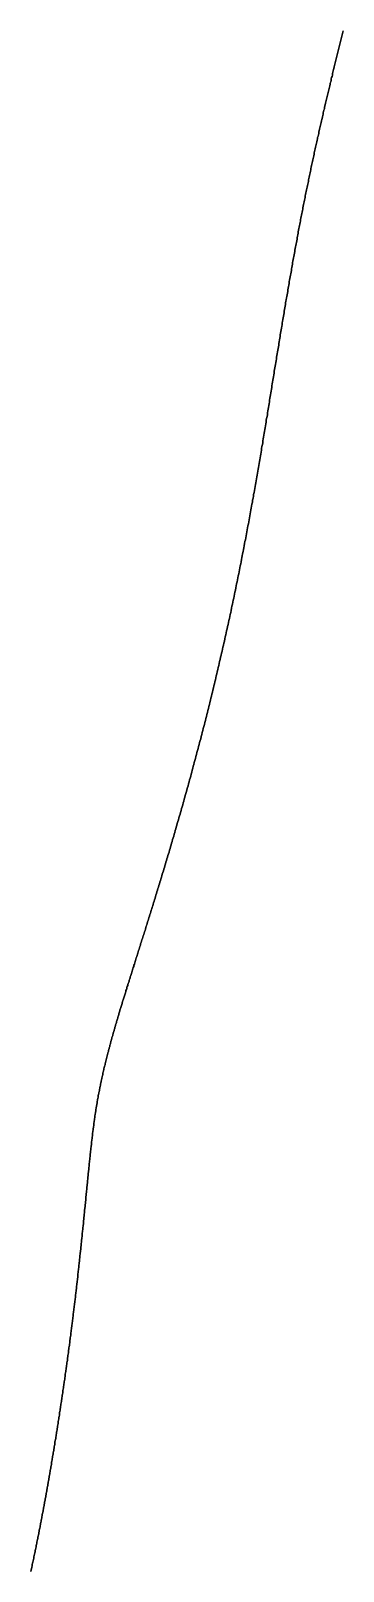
# Model space of a CAD drawing. Header units: inches. Extents: x 130170 to 284068, y 377793 to 804530.
# Drawn here: x 260018.6 to 260040.1, y 741251.5 to 741357.5 of the extents above; entities that cross this region are included whole.
import ezdxf

# ---------------------------------------------------------------- set-up
doc = ezdxf.new("R2010")
doc.units = ezdxf.units.IN
doc.header["$MEASUREMENT"] = 0
doc.layers.add('muni_il', color=7, linetype='Continuous')

msp = doc.modelspace()

# ---------------------------------------------------------------- linework, layer by layer
at = {"layer": 'muni_il'}
for points in [[(260018.62, 741251.48), (260018.64, 741251.58), (260018.66, 741251.67), (260018.68, 741251.77), (260018.7, 741251.86), (260018.72, 741251.95), (260018.74, 741252.04), (260018.76, 741252.13), (260018.78, 741252.22), (260018.8, 741252.31), (260018.82, 741252.4), (260018.83, 741252.49), (260018.85, 741252.58), (260018.87, 741252.66), (260018.89, 741252.75), (260018.91, 741252.83), (260018.92, 741252.92), (260018.94, 741253), (260018.96, 741253.09), (260018.98, 741253.17), (260018.99, 741253.26), (260019.01, 741253.34), (260019.03, 741253.42), (260019.04, 741253.5), (260019.06, 741253.59), (260019.08, 741253.67), (260019.09, 741253.75), (260019.11, 741253.83), (260019.12, 741253.91), (260019.14, 741253.99), (260019.16, 741254.07), (260019.17, 741254.15), (260019.19, 741254.23), (260019.2, 741254.31), (260019.22, 741254.38), (260019.23, 741254.46), (260019.25, 741254.54), (260019.26, 741254.62), (260019.28, 741254.7), (260019.29, 741254.77), (260019.31, 741254.85), (260019.32, 741254.93), (260019.34, 741255.01), (260019.35, 741255.08), (260019.37, 741255.16), (260019.38, 741255.24), (260019.4, 741255.32), (260019.41, 741255.39), (260019.43, 741255.47), (260019.44, 741255.55), (260019.46, 741255.62), (260019.47, 741255.7), (260019.48, 741255.78), (260019.5, 741255.85), (260019.51, 741255.93), (260019.53, 741256.01), (260019.54, 741256.08), (260019.56, 741256.16), (260019.57, 741256.24), (260019.58, 741256.31), (260019.6, 741256.39), (260019.61, 741256.47), (260019.63, 741256.54), (260019.64, 741256.62), (260019.65, 741256.7), (260019.67, 741256.78), (260019.68, 741256.85), (260019.7, 741256.93), (260019.71, 741257.01), (260019.72, 741257.09), (260019.74, 741257.16), (260019.75, 741257.24), (260019.76, 741257.32), (260019.78, 741257.4), (260019.79, 741257.48), (260019.81, 741257.56), (260019.82, 741257.63), (260019.83, 741257.71), (260019.85, 741257.79), (260019.86, 741257.87), (260019.88, 741257.95), (260019.89, 741258.03), (260019.9, 741258.11), (260019.92, 741258.19), (260019.93, 741258.27), (260019.94, 741258.35), (260019.96, 741258.43), (260019.97, 741258.51), (260019.99, 741258.59), (260020, 741258.67), (260020.01, 741258.75), (260020.03, 741258.83), (260020.04, 741258.91), (260020.05, 741258.99), (260020.07, 741259.07), (260020.08, 741259.15), (260020.09, 741259.24), (260020.11, 741259.32), (260020.12, 741259.4), (260020.14, 741259.48), (260020.15, 741259.56), (260020.16, 741259.65), (260020.18, 741259.73), (260020.19, 741259.81), (260020.2, 741259.89), (260020.22, 741259.97), (260020.23, 741260.06), (260020.24, 741260.14), (260020.26, 741260.22), (260020.27, 741260.31), (260020.28, 741260.39), (260020.3, 741260.47), (260020.31, 741260.56), (260020.33, 741260.64), (260020.34, 741260.72), (260020.35, 741260.81), (260020.37, 741260.89), (260020.38, 741260.97), (260020.39, 741261.06), (260020.41, 741261.14), (260020.42, 741261.22), (260020.43, 741261.31), (260020.45, 741261.39), (260020.46, 741261.48), (260020.47, 741261.56), (260020.49, 741261.65), (260020.5, 741261.73), (260020.51, 741261.81), (260020.53, 741261.9), (260020.54, 741261.98), (260020.55, 741262.07), (260020.56, 741262.15), (260020.58, 741262.24), (260020.59, 741262.32), (260020.6, 741262.41), (260020.62, 741262.49), (260020.63, 741262.58), (260020.64, 741262.66), (260020.66, 741262.75), (260020.67, 741262.83), (260020.68, 741262.92), (260020.69, 741263), (260020.71, 741263.09), (260020.72, 741263.17), (260020.73, 741263.26), (260020.75, 741263.34), (260020.76, 741263.43), (260020.77, 741263.51), (260020.78, 741263.6), (260020.8, 741263.69), (260020.81, 741263.77), (260020.82, 741263.86), (260020.83, 741263.94), (260020.85, 741264.03), (260020.86, 741264.11), (260020.87, 741264.2), (260020.88, 741264.29), (260020.9, 741264.37), (260020.91, 741264.46), (260020.92, 741264.54), (260020.93, 741264.63), (260020.95, 741264.71), (260020.96, 741264.8), (260020.97, 741264.89), (260020.98, 741264.97), (260020.99, 741265.06), (260021.01, 741265.14), (260021.02, 741265.23), (260021.03, 741265.32), (260021.04, 741265.4), (260021.06, 741265.49), (260021.07, 741265.57), (260021.08, 741265.66), (260021.09, 741265.75), (260021.1, 741265.83), (260021.11, 741265.92), (260021.13, 741266), (260021.14, 741266.09), (260021.15, 741266.18), (260021.16, 741266.26), (260021.17, 741266.35), (260021.19, 741266.44), (260021.2, 741266.52), (260021.21, 741266.61), (260021.22, 741266.7), (260021.23, 741266.78), (260021.24, 741266.87), (260021.25, 741266.96), (260021.27, 741267.04), (260021.28, 741267.13), (260021.29, 741267.22), (260021.3, 741267.3), (260021.31, 741267.39), (260021.32, 741267.47), (260021.33, 741267.56), (260021.35, 741267.65), (260021.36, 741267.73), (260021.37, 741267.82), (260021.38, 741267.91), (260021.39, 741268), (260021.4, 741268.08), (260021.41, 741268.17), (260021.42, 741268.26), (260021.43, 741268.34), (260021.45, 741268.43), (260021.46, 741268.52), (260021.47, 741268.6), (260021.48, 741268.69), (260021.49, 741268.78), (260021.5, 741268.86), (260021.51, 741268.95), (260021.52, 741269.04), (260021.53, 741269.12), (260021.54, 741269.21), (260021.55, 741269.3), (260021.56, 741269.38), (260021.57, 741269.47), (260021.58, 741269.56), (260021.59, 741269.65), (260021.61, 741269.73), (260021.62, 741269.82), (260021.63, 741269.91), (260021.64, 741269.99), (260021.65, 741270.08), (260021.66, 741270.17), (260021.67, 741270.25), (260021.68, 741270.34), (260021.69, 741270.42), (260021.7, 741270.51), (260021.71, 741270.6), (260021.72, 741270.68), (260021.73, 741270.77), (260021.74, 741270.86), (260021.75, 741270.94), (260021.76, 741271.03), (260021.77, 741271.12), (260021.78, 741271.2), (260021.79, 741271.29), (260021.8, 741271.37), (260021.81, 741271.46), (260021.82, 741271.54), (260021.83, 741271.63), (260021.84, 741271.72), (260021.84, 741271.8), (260021.85, 741271.89), (260021.86, 741271.97), (260021.87, 741272.06), (260021.88, 741272.14), (260021.89, 741272.23), (260021.9, 741272.31), (260021.91, 741272.4), (260021.92, 741272.48), (260021.93, 741272.56), (260021.94, 741272.65), (260021.95, 741272.73), (260021.96, 741272.82), (260021.97, 741272.9), (260021.97, 741272.98), (260021.98, 741273.07), (260021.99, 741273.15), (260022, 741273.23), (260022.01, 741273.32), (260022.02, 741273.4), (260022.03, 741273.48), (260022.04, 741273.56), (260022.05, 741273.64), (260022.05, 741273.73), (260022.06, 741273.81), (260022.07, 741273.89), (260022.08, 741273.97), (260022.09, 741274.05), (260022.1, 741274.13), (260022.11, 741274.21), (260022.11, 741274.29), (260022.12, 741274.37), (260022.13, 741274.45), (260022.14, 741274.53), (260022.15, 741274.61), (260022.15, 741274.69), (260022.16, 741274.77), (260022.17, 741274.85), (260022.18, 741274.93), (260022.19, 741275.01), (260022.19, 741275.09), (260022.2, 741275.16), (260022.21, 741275.24), (260022.22, 741275.32), (260022.23, 741275.39), (260022.23, 741275.47), (260022.24, 741275.55), (260022.25, 741275.62), (260022.26, 741275.7), (260022.26, 741275.77), (260022.27, 741275.85), (260022.28, 741275.92), (260022.29, 741276), (260022.29, 741276.07), (260022.3, 741276.15), (260022.31, 741276.22), (260022.32, 741276.29), (260022.32, 741276.37), (260022.33, 741276.44), (260022.34, 741276.51), (260022.35, 741276.58), (260022.35, 741276.65), (260022.36, 741276.73), (260022.37, 741276.8), (260022.37, 741276.87), (260022.38, 741276.94), (260022.39, 741277.01), (260022.39, 741277.08), (260022.4, 741277.15), (260022.41, 741277.22), (260022.41, 741277.28), (260022.42, 741277.35), (260022.43, 741277.42), (260022.43, 741277.49), (260022.44, 741277.56), (260022.45, 741277.62), (260022.45, 741277.69), (260022.46, 741277.75), (260022.47, 741277.82), (260022.47, 741277.89), (260022.48, 741277.95), (260022.49, 741278.02), (260022.49, 741278.08), (260022.5, 741278.14), (260022.51, 741278.21), (260022.51, 741278.27), (260022.52, 741278.33), (260022.52, 741278.4), (260022.53, 741278.46), (260022.54, 741278.52), (260022.54, 741278.58), (260022.55, 741278.64), (260022.56, 741278.71), (260022.56, 741278.77), (260022.57, 741278.83), (260022.57, 741278.89), (260022.58, 741278.95), (260022.59, 741279.01), (260022.59, 741279.06), (260022.6, 741279.12), (260022.6, 741279.18), (260022.61, 741279.24), (260022.61, 741279.3), (260022.62, 741279.35), (260022.63, 741279.41), (260022.63, 741279.47), (260022.64, 741279.52), (260022.64, 741279.58), (260022.65, 741279.63), (260022.65, 741279.69), (260022.66, 741279.75), (260022.67, 741279.8), (260022.67, 741279.85), (260022.68, 741279.91), (260022.68, 741279.96), (260022.69, 741280.02), (260022.69, 741280.07), (260022.7, 741280.12), (260022.71, 741280.17), (260022.71, 741280.23), (260022.72, 741280.28), (260022.72, 741280.33), (260022.73, 741280.38), (260022.73, 741280.43), (260022.74, 741280.48), (260022.74, 741280.53), (260022.75, 741280.58), (260022.75, 741280.63), (260022.76, 741280.68), (260022.77, 741280.73), (260022.77, 741280.78), (260022.78, 741280.83), (260022.78, 741280.88), (260022.79, 741280.93), (260022.79, 741280.97), (260022.8, 741281.02), (260022.8, 741281.07), (260022.81, 741281.12), (260022.81, 741281.16), (260022.82, 741281.21), (260022.83, 741281.26), (260022.83, 741281.3), (260022.84, 741281.35), (260022.84, 741281.4), (260022.85, 741281.44), (260022.85, 741281.49), (260022.86, 741281.53), (260022.86, 741281.58), (260022.87, 741281.62), (260022.87, 741281.67), (260022.88, 741281.71), (260022.89, 741281.76), (260022.89, 741281.8), (260022.9, 741281.85), (260022.9, 741281.89), (260022.91, 741281.93), (260022.91, 741281.98), (260022.92, 741282.02), (260022.92, 741282.06), (260022.93, 741282.11), (260022.94, 741282.15), (260022.94, 741282.19), (260022.95, 741282.23), (260022.95, 741282.28), (260022.96, 741282.32), (260022.96, 741282.36), (260022.97, 741282.4), (260022.98, 741282.44), (260022.98, 741282.49), (260022.99, 741282.53), (260022.99, 741282.57), (260023, 741282.61), (260023, 741282.65), (260023.01, 741282.69), (260023.02, 741282.73), (260023.02, 741282.77), (260023.03, 741282.81), (260023.03, 741282.85), (260023.04, 741282.9), (260023.05, 741282.94), (260023.05, 741282.98), (260023.06, 741283.02), (260023.06, 741283.06), (260023.07, 741283.1), (260023.08, 741283.14), (260023.08, 741283.18), (260023.09, 741283.22), (260023.1, 741283.26), (260023.1, 741283.3), (260023.11, 741283.34), (260023.11, 741283.38), (260023.12, 741283.42), (260023.13, 741283.46), (260023.13, 741283.5), (260023.14, 741283.54), (260023.15, 741283.57), (260023.15, 741283.61), (260023.16, 741283.65), (260023.17, 741283.69), (260023.17, 741283.73), (260023.18, 741283.77), (260023.19, 741283.81), (260023.19, 741283.85), (260023.2, 741283.89), (260023.21, 741283.93), (260023.21, 741283.97), (260023.22, 741284.01), (260023.23, 741284.05), (260023.24, 741284.09), (260023.24, 741284.13), (260023.25, 741284.17), (260023.26, 741284.21), (260023.26, 741284.25), (260023.27, 741284.28), (260023.28, 741284.32), (260023.29, 741284.36), (260023.29, 741284.4), (260023.3, 741284.44), (260023.31, 741284.48), (260023.32, 741284.52), (260023.33, 741284.56), (260023.33, 741284.6), (260023.34, 741284.64), (260023.35, 741284.68), (260023.36, 741284.72), (260023.36, 741284.76), (260023.37, 741284.8), (260023.38, 741284.84), (260023.39, 741284.88), (260023.4, 741284.92), (260023.41, 741284.96), (260023.41, 741285), (260023.42, 741285.04), (260023.43, 741285.08), (260023.44, 741285.12), (260023.45, 741285.16), (260023.46, 741285.21), (260023.46, 741285.25), (260023.47, 741285.29), (260023.48, 741285.33), (260023.49, 741285.37), (260023.5, 741285.41), (260023.51, 741285.45), (260023.52, 741285.49), (260023.53, 741285.54), (260023.54, 741285.58), (260023.55, 741285.62), (260023.56, 741285.66), (260023.56, 741285.7), (260023.57, 741285.74), (260023.58, 741285.79), (260023.59, 741285.83), (260023.6, 741285.87), (260023.61, 741285.91), (260023.62, 741285.96), (260023.63, 741286), (260023.64, 741286.04), (260023.65, 741286.09), (260023.66, 741286.13), (260023.67, 741286.17), (260023.68, 741286.22), (260023.69, 741286.26), (260023.71, 741286.3), (260023.72, 741286.35), (260023.73, 741286.39), (260023.74, 741286.44), (260023.75, 741286.48), (260023.76, 741286.53), (260023.77, 741286.57), (260023.78, 741286.62), (260023.79, 741286.66), (260023.8, 741286.71), (260023.82, 741286.75), (260023.83, 741286.8), (260023.84, 741286.84), (260023.85, 741286.89), (260023.86, 741286.94), (260023.87, 741286.98), (260023.89, 741287.03), (260023.9, 741287.08), (260023.91, 741287.12), (260023.92, 741287.17), (260023.93, 741287.22), (260023.95, 741287.27), (260023.96, 741287.31), (260023.97, 741287.36), (260023.98, 741287.41), (260024, 741287.46), (260024.01, 741287.51), (260024.02, 741287.56), (260024.04, 741287.61), (260024.05, 741287.65), (260024.06, 741287.7), (260024.08, 741287.75), (260024.09, 741287.8), (260024.1, 741287.86), (260024.12, 741287.91), (260024.13, 741287.96), (260024.15, 741288.01), (260024.16, 741288.06), (260024.17, 741288.11), (260024.19, 741288.16), (260024.2, 741288.22), (260024.22, 741288.27), (260024.23, 741288.32), (260024.25, 741288.37), (260024.26, 741288.43), (260024.28, 741288.48), (260024.29, 741288.53), (260024.31, 741288.59), (260024.32, 741288.64), (260024.34, 741288.7), (260024.36, 741288.75), (260024.37, 741288.81), (260024.39, 741288.86), (260024.4, 741288.92), (260024.42, 741288.98), (260024.44, 741289.03), (260024.45, 741289.09), (260024.47, 741289.15), (260024.49, 741289.2), (260024.5, 741289.26), (260024.52, 741289.32), (260024.54, 741289.38), (260024.55, 741289.44), (260024.57, 741289.5), (260024.59, 741289.56), (260024.61, 741289.62), (260024.63, 741289.68), (260024.64, 741289.74), (260024.66, 741289.8), (260024.68, 741289.86), (260024.7, 741289.92), (260024.72, 741289.98), (260024.74, 741290.05), (260024.75, 741290.11), (260024.77, 741290.17), (260024.79, 741290.23), (260024.81, 741290.3), (260024.83, 741290.36), (260024.85, 741290.43), (260024.87, 741290.49), (260024.89, 741290.56), (260024.91, 741290.62), (260024.93, 741290.69), (260024.95, 741290.76), (260024.97, 741290.82), (260024.99, 741290.89), (260025.01, 741290.96), (260025.04, 741291.03), (260025.06, 741291.1), (260025.08, 741291.17), (260025.1, 741291.24), (260025.12, 741291.31), (260025.14, 741291.38), (260025.16, 741291.45), (260025.19, 741291.52), (260025.21, 741291.59), (260025.23, 741291.66), (260025.25, 741291.73), (260025.28, 741291.81), (260025.3, 741291.88), (260025.32, 741291.95), (260025.35, 741292.03), (260025.37, 741292.1), (260025.39, 741292.18), (260025.42, 741292.26), (260025.44, 741292.33), (260025.46, 741292.41), (260025.49, 741292.49), (260025.51, 741292.56), (260025.54, 741292.64), (260025.56, 741292.72), (260025.59, 741292.8), (260025.61, 741292.88), (260025.64, 741292.96), (260025.66, 741293.04), (260025.69, 741293.12), (260025.71, 741293.2), (260025.74, 741293.28), (260025.77, 741293.37), (260025.79, 741293.45), (260025.82, 741293.53), (260025.84, 741293.62), (260025.87, 741293.7), (260025.9, 741293.79), (260025.93, 741293.87), (260025.95, 741293.96), (260025.98, 741294.04), (260026.01, 741294.13), (260026.03, 741294.22), (260026.06, 741294.31), (260026.09, 741294.4), (260026.12, 741294.48), (260026.15, 741294.57), (260026.17, 741294.66), (260026.2, 741294.76), (260026.23, 741294.85), (260026.26, 741294.94), (260026.29, 741295.03), (260026.32, 741295.12), (260026.35, 741295.22), (260026.38, 741295.31), (260026.41, 741295.4), (260026.44, 741295.5), (260026.47, 741295.59), (260026.5, 741295.69), (260026.53, 741295.79), (260026.56, 741295.88), (260026.59, 741295.98), (260026.62, 741296.08), (260026.65, 741296.18), (260026.68, 741296.27), (260026.71, 741296.37), (260026.74, 741296.47), (260026.77, 741296.57), (260026.8, 741296.68), (260026.84, 741296.78), (260026.87, 741296.88), (260026.9, 741296.98), (260026.93, 741297.08), (260026.96, 741297.19), (260027, 741297.29), (260027.03, 741297.4), (260027.06, 741297.5), (260027.09, 741297.61), (260027.13, 741297.71), (260027.16, 741297.82), (260027.19, 741297.93), (260027.22, 741298.03), (260027.26, 741298.14), (260027.29, 741298.25), (260027.32, 741298.36), (260027.36, 741298.47), (260027.39, 741298.58), (260027.43, 741298.69), (260027.46, 741298.8), (260027.49, 741298.91), (260027.53, 741299.02), (260027.56, 741299.13), (260027.6, 741299.25), (260027.63, 741299.36), (260027.66, 741299.47), (260027.7, 741299.59), (260027.73, 741299.7), (260027.77, 741299.82), (260027.8, 741299.93), (260027.84, 741300.05), (260027.87, 741300.17), (260027.91, 741300.28), (260027.94, 741300.4), (260027.98, 741300.52), (260028.01, 741300.64), (260028.05, 741300.75), (260028.08, 741300.87), (260028.12, 741300.99), (260028.15, 741301.11), (260028.19, 741301.23), (260028.23, 741301.35), (260028.26, 741301.48), (260028.3, 741301.6), (260028.33, 741301.72), (260028.37, 741301.84), (260028.41, 741301.96), (260028.44, 741302.09), (260028.48, 741302.21), (260028.51, 741302.34), (260028.55, 741302.46), (260028.59, 741302.58), (260028.62, 741302.71), (260028.66, 741302.84), (260028.69, 741302.96), (260028.73, 741303.09), (260028.77, 741303.21), (260028.8, 741303.34), (260028.84, 741303.47), (260028.88, 741303.6), (260028.91, 741303.72), (260028.95, 741303.85), (260028.99, 741303.98), (260029.02, 741304.11), (260029.06, 741304.24), (260029.1, 741304.37), (260029.13, 741304.5), (260029.17, 741304.63), (260029.21, 741304.76), (260029.24, 741304.89), (260029.28, 741305.02), (260029.32, 741305.15), (260029.35, 741305.28), (260029.39, 741305.42), (260029.43, 741305.55), (260029.46, 741305.68), (260029.5, 741305.81), (260029.54, 741305.95), (260029.57, 741306.08), (260029.61, 741306.21), (260029.64, 741306.35), (260029.68, 741306.48), (260029.72, 741306.62), (260029.75, 741306.75), (260029.79, 741306.89), (260029.83, 741307.02), (260029.86, 741307.16), (260029.9, 741307.29), (260029.94, 741307.43), (260029.97, 741307.56), (260030.01, 741307.7), (260030.04, 741307.83), (260030.08, 741307.97), (260030.12, 741308.11), (260030.15, 741308.25), (260030.19, 741308.38), (260030.22, 741308.52), (260030.26, 741308.66), (260030.3, 741308.79), (260030.33, 741308.93), (260030.37, 741309.07), (260030.4, 741309.21), (260030.44, 741309.35), (260030.47, 741309.48), (260030.51, 741309.62), (260030.55, 741309.76), (260030.58, 741309.9), (260030.62, 741310.04), (260030.65, 741310.18), (260030.69, 741310.32), (260030.72, 741310.46), (260030.76, 741310.6), (260030.79, 741310.74), (260030.83, 741310.87), (260030.86, 741311.01), (260030.9, 741311.15), (260030.93, 741311.29), (260030.97, 741311.43), (260031, 741311.57), (260031.03, 741311.71), (260031.07, 741311.85), (260031.1, 741311.99), (260031.14, 741312.13), (260031.17, 741312.28), (260031.2, 741312.42), (260031.24, 741312.56), (260031.27, 741312.7), (260031.31, 741312.84), (260031.34, 741312.98), (260031.37, 741313.12), (260031.41, 741313.26), (260031.44, 741313.4), (260031.47, 741313.54), (260031.51, 741313.68), (260031.54, 741313.82), (260031.57, 741313.96), (260031.6, 741314.1), (260031.64, 741314.24), (260031.67, 741314.39), (260031.7, 741314.53), (260031.73, 741314.67), (260031.77, 741314.81), (260031.8, 741314.95), (260031.83, 741315.09), (260031.86, 741315.23), (260031.89, 741315.37), (260031.93, 741315.51), (260031.96, 741315.65), (260031.99, 741315.79), (260032.02, 741315.94), (260032.05, 741316.08), (260032.08, 741316.22), (260032.11, 741316.36), (260032.15, 741316.5), (260032.18, 741316.64), (260032.21, 741316.78), (260032.24, 741316.92), (260032.27, 741317.06), (260032.3, 741317.2), (260032.33, 741317.34), (260032.36, 741317.48), (260032.39, 741317.62), (260032.42, 741317.76), (260032.45, 741317.9), (260032.48, 741318.04), (260032.51, 741318.18), (260032.54, 741318.32), (260032.57, 741318.46), (260032.6, 741318.6), (260032.63, 741318.74), (260032.65, 741318.88), (260032.68, 741319.02), (260032.71, 741319.16), (260032.74, 741319.3), (260032.77, 741319.44), (260032.8, 741319.58), (260032.83, 741319.72), (260032.85, 741319.86), (260032.88, 741320), (260032.91, 741320.14), (260032.94, 741320.28), (260032.97, 741320.41), (260032.99, 741320.55), (260033.02, 741320.69), (260033.05, 741320.83), (260033.08, 741320.97), (260033.1, 741321.11), (260033.13, 741321.25), (260033.16, 741321.38), (260033.18, 741321.52), (260033.21, 741321.66), (260033.24, 741321.8), (260033.26, 741321.93), (260033.29, 741322.07), (260033.32, 741322.21), (260033.34, 741322.35), (260033.37, 741322.48), (260033.4, 741322.62), (260033.42, 741322.76), (260033.45, 741322.89), (260033.47, 741323.03), (260033.5, 741323.17), (260033.52, 741323.3), (260033.55, 741323.44), (260033.58, 741323.58), (260033.6, 741323.71), (260033.63, 741323.85), (260033.65, 741323.98), (260033.68, 741324.12), (260033.7, 741324.26), (260033.73, 741324.39), (260033.75, 741324.53), (260033.77, 741324.66), (260033.8, 741324.8), (260033.82, 741324.93), (260033.85, 741325.07), (260033.87, 741325.2), (260033.9, 741325.33), (260033.92, 741325.47), (260033.94, 741325.6), (260033.97, 741325.74), (260033.99, 741325.87), (260034.01, 741326), (260034.04, 741326.14), (260034.06, 741326.27), (260034.08, 741326.4), (260034.11, 741326.54), (260034.13, 741326.67), (260034.15, 741326.8), (260034.18, 741326.93), (260034.2, 741327.07), (260034.22, 741327.2), (260034.25, 741327.33), (260034.27, 741327.46), (260034.29, 741327.59), (260034.31, 741327.73), (260034.34, 741327.86), (260034.36, 741327.99), (260034.38, 741328.12), (260034.4, 741328.25), (260034.43, 741328.38), (260034.45, 741328.51), (260034.47, 741328.64), (260034.49, 741328.77), (260034.51, 741328.9), (260034.54, 741329.03), (260034.56, 741329.16), (260034.58, 741329.29), (260034.6, 741329.42), (260034.62, 741329.55), (260034.64, 741329.68), (260034.67, 741329.81), (260034.69, 741329.93), (260034.71, 741330.06), (260034.73, 741330.19), (260034.75, 741330.32), (260034.77, 741330.45), (260034.79, 741330.57), (260034.81, 741330.7), (260034.83, 741330.83), (260034.86, 741330.96), (260034.88, 741331.08), (260034.9, 741331.21), (260034.92, 741331.34), (260034.94, 741331.46), (260034.96, 741331.59), (260034.98, 741331.71), (260035, 741331.84), (260035.02, 741331.96), (260035.04, 741332.09), (260035.06, 741332.22), (260035.08, 741332.34), (260035.1, 741332.46), (260035.12, 741332.59), (260035.14, 741332.71), (260035.16, 741332.84), (260035.18, 741332.96), (260035.2, 741333.08), (260035.22, 741333.21), (260035.24, 741333.33), (260035.26, 741333.45), (260035.28, 741333.58), (260035.3, 741333.7), (260035.32, 741333.82), (260035.34, 741333.94), (260035.36, 741334.07), (260035.38, 741334.19), (260035.4, 741334.31), (260035.42, 741334.43), (260035.44, 741334.55), (260035.46, 741334.67), (260035.48, 741334.79), (260035.5, 741334.92), (260035.52, 741335.04), (260035.54, 741335.16), (260035.56, 741335.28), (260035.58, 741335.4), (260035.6, 741335.52), (260035.62, 741335.63), (260035.64, 741335.75), (260035.66, 741335.87), (260035.68, 741335.99), (260035.7, 741336.11), (260035.72, 741336.23), (260035.74, 741336.35), (260035.76, 741336.46), (260035.77, 741336.58), (260035.79, 741336.7), (260035.81, 741336.82), (260035.83, 741336.93), (260035.85, 741337.05), (260035.87, 741337.17), (260035.89, 741337.28), (260035.91, 741337.4), (260035.93, 741337.51), (260035.95, 741337.63), (260035.97, 741337.75), (260035.99, 741337.86), (260036.01, 741337.98), (260036.03, 741338.09), (260036.04, 741338.21), (260036.06, 741338.32), (260036.08, 741338.44), (260036.1, 741338.55), (260036.12, 741338.66), (260036.14, 741338.78), (260036.16, 741338.89), (260036.18, 741339), (260036.2, 741339.12), (260036.22, 741339.23), (260036.24, 741339.34), (260036.26, 741339.45), (260036.28, 741339.57), (260036.3, 741339.68), (260036.31, 741339.79), (260036.33, 741339.9), (260036.35, 741340.01), (260036.37, 741340.12), (260036.39, 741340.24), (260036.41, 741340.35), (260036.43, 741340.46), (260036.45, 741340.57), (260036.47, 741340.68), (260036.49, 741340.79), (260036.51, 741340.9), (260036.53, 741341.01), (260036.55, 741341.12), (260036.57, 741341.22), (260036.58, 741341.33), (260036.6, 741341.44), (260036.62, 741341.55), (260036.64, 741341.66), (260036.66, 741341.77), (260036.68, 741341.88), (260036.7, 741341.98), (260036.72, 741342.09), (260036.74, 741342.2), (260036.76, 741342.31), (260036.78, 741342.41), (260036.8, 741342.52), (260036.82, 741342.63), (260036.84, 741342.73), (260036.86, 741342.84), (260036.88, 741342.94), (260036.9, 741343.05), (260036.92, 741343.16), (260036.94, 741343.26), (260036.96, 741343.37), (260036.97, 741343.47), (260036.99, 741343.58), (260037.01, 741343.68), (260037.03, 741343.79), (260037.05, 741343.89), (260037.07, 741344), (260037.09, 741344.1), (260037.11, 741344.2), (260037.13, 741344.31), (260037.15, 741344.41), (260037.17, 741344.51), (260037.19, 741344.62), (260037.21, 741344.72), (260037.23, 741344.82), (260037.25, 741344.93), (260037.27, 741345.03), (260037.29, 741345.13), (260037.31, 741345.23), (260037.33, 741345.33), (260037.35, 741345.44), (260037.37, 741345.54), (260037.39, 741345.64), (260037.41, 741345.74), (260037.43, 741345.84), (260037.45, 741345.94), (260037.47, 741346.04), (260037.49, 741346.15), (260037.51, 741346.25), (260037.53, 741346.35), (260037.55, 741346.45), (260037.57, 741346.55), (260037.59, 741346.65), (260037.62, 741346.75), (260037.64, 741346.85), (260037.66, 741346.95), (260037.68, 741347.05), (260037.7, 741347.14), (260037.72, 741347.24), (260037.74, 741347.34), (260037.76, 741347.44), (260037.78, 741347.54), (260037.8, 741347.64), (260037.82, 741347.74), (260037.84, 741347.84), (260037.86, 741347.93), (260037.88, 741348.03), (260037.9, 741348.13), (260037.92, 741348.23), (260037.94, 741348.33), (260037.97, 741348.42), (260037.99, 741348.52), (260038.01, 741348.62), (260038.03, 741348.71), (260038.05, 741348.81), (260038.07, 741348.91), (260038.09, 741349.01), (260038.11, 741349.1), (260038.13, 741349.2), (260038.15, 741349.29), (260038.17, 741349.39), (260038.2, 741349.49), (260038.22, 741349.58), (260038.24, 741349.68), (260038.26, 741349.78), (260038.28, 741349.87), (260038.3, 741349.97), (260038.32, 741350.06), (260038.34, 741350.16), (260038.37, 741350.25), (260038.39, 741350.35), (260038.41, 741350.44), (260038.43, 741350.54), (260038.45, 741350.63), (260038.47, 741350.73), (260038.49, 741350.82), (260038.52, 741350.92), (260038.54, 741351.01), (260038.56, 741351.11), (260038.58, 741351.2), (260038.6, 741351.3), (260038.62, 741351.39), (260038.64, 741351.48), (260038.67, 741351.58), (260038.69, 741351.67), (260038.71, 741351.77), (260038.73, 741351.86), (260038.75, 741351.95), (260038.77, 741352.05), (260038.8, 741352.14), (260038.82, 741352.23), (260038.84, 741352.33), (260038.86, 741352.42), (260038.88, 741352.52), (260038.91, 741352.61), (260038.93, 741352.7), (260038.95, 741352.79), (260038.97, 741352.89), (260038.99, 741352.98), (260039.02, 741353.07), (260039.04, 741353.17), (260039.06, 741353.26), (260039.08, 741353.35), (260039.1, 741353.45), (260039.13, 741353.54), (260039.15, 741353.63), (260039.17, 741353.72), (260039.19, 741353.82), (260039.21, 741353.91), (260039.24, 741354), (260039.26, 741354.09), (260039.28, 741354.19), (260039.3, 741354.28), (260039.33, 741354.37), (260039.35, 741354.46), (260039.37, 741354.56), (260039.39, 741354.65), (260039.41, 741354.74), (260039.44, 741354.83), (260039.46, 741354.92), (260039.48, 741355.02), (260039.5, 741355.11), (260039.53, 741355.2), (260039.55, 741355.29), (260039.57, 741355.38), (260039.59, 741355.48), (260039.62, 741355.57), (260039.64, 741355.66), (260039.66, 741355.75), (260039.68, 741355.85), (260039.71, 741355.94), (260039.73, 741356.03), (260039.75, 741356.12), (260039.77, 741356.21), (260039.8, 741356.31), (260039.82, 741356.4), (260039.84, 741356.49), (260039.87, 741356.58), (260039.89, 741356.67), (260039.91, 741356.77), (260039.93, 741356.86), (260039.96, 741356.95), (260039.98, 741357.04), (260040, 741357.14), (260040.03, 741357.23), (260040.05, 741357.32), (260040.07, 741357.41), (260040.09, 741357.5)], [(260040.09, 741357.5), (260040.07, 741357.41), (260040.05, 741357.32), (260040.03, 741357.23), (260040, 741357.14), (260039.98, 741357.04), (260039.96, 741356.95), (260039.93, 741356.86), (260039.91, 741356.77), (260039.89, 741356.67), (260039.87, 741356.58), (260039.84, 741356.49), (260039.82, 741356.4), (260039.8, 741356.31), (260039.77, 741356.21), (260039.75, 741356.12), (260039.73, 741356.03), (260039.71, 741355.94), (260039.68, 741355.85), (260039.66, 741355.75), (260039.64, 741355.66), (260039.62, 741355.57), (260039.59, 741355.48), (260039.57, 741355.38), (260039.55, 741355.29), (260039.53, 741355.2), (260039.5, 741355.11), (260039.48, 741355.02), (260039.46, 741354.92), (260039.44, 741354.83), (260039.41, 741354.74), (260039.39, 741354.65), (260039.37, 741354.56), (260039.35, 741354.46), (260039.33, 741354.37), (260039.3, 741354.28), (260039.28, 741354.19), (260039.26, 741354.09), (260039.24, 741354), (260039.21, 741353.91), (260039.19, 741353.82), (260039.17, 741353.72), (260039.15, 741353.63), (260039.13, 741353.54), (260039.1, 741353.45), (260039.08, 741353.35), (260039.06, 741353.26), (260039.04, 741353.17), (260039.02, 741353.07), (260038.99, 741352.98), (260038.97, 741352.89), (260038.95, 741352.79), (260038.93, 741352.7), (260038.91, 741352.61), (260038.88, 741352.52), (260038.86, 741352.42), (260038.84, 741352.33), (260038.82, 741352.23), (260038.8, 741352.14), (260038.77, 741352.05), (260038.75, 741351.95), (260038.73, 741351.86), (260038.71, 741351.77), (260038.69, 741351.67), (260038.67, 741351.58), (260038.64, 741351.48), (260038.62, 741351.39), (260038.6, 741351.3), (260038.58, 741351.2), (260038.56, 741351.11), (260038.54, 741351.01), (260038.52, 741350.92), (260038.49, 741350.82), (260038.47, 741350.73), (260038.45, 741350.63), (260038.43, 741350.54), (260038.41, 741350.44), (260038.39, 741350.35), (260038.37, 741350.25), (260038.34, 741350.16), (260038.32, 741350.06), (260038.3, 741349.97), (260038.28, 741349.87), (260038.26, 741349.78), (260038.24, 741349.68), (260038.22, 741349.58), (260038.2, 741349.49), (260038.17, 741349.39), (260038.15, 741349.29), (260038.13, 741349.2), (260038.11, 741349.1), (260038.09, 741349.01), (260038.07, 741348.91), (260038.05, 741348.81), (260038.03, 741348.71), (260038.01, 741348.62), (260037.99, 741348.52), (260037.97, 741348.42), (260037.94, 741348.33), (260037.92, 741348.23), (260037.9, 741348.13), (260037.88, 741348.03), (260037.86, 741347.93), (260037.84, 741347.84), (260037.82, 741347.74), (260037.8, 741347.64), (260037.78, 741347.54), (260037.76, 741347.44), (260037.74, 741347.34), (260037.72, 741347.24), (260037.7, 741347.14), (260037.68, 741347.05), (260037.66, 741346.95), (260037.64, 741346.85), (260037.62, 741346.75), (260037.59, 741346.65), (260037.57, 741346.55), (260037.55, 741346.45), (260037.53, 741346.35), (260037.51, 741346.25), (260037.49, 741346.15), (260037.47, 741346.04), (260037.45, 741345.94), (260037.43, 741345.84), (260037.41, 741345.74), (260037.39, 741345.64), (260037.37, 741345.54), (260037.35, 741345.44), (260037.33, 741345.33), (260037.31, 741345.23), (260037.29, 741345.13), (260037.27, 741345.03), (260037.25, 741344.93), (260037.23, 741344.82), (260037.21, 741344.72), (260037.19, 741344.62), (260037.17, 741344.51), (260037.15, 741344.41), (260037.13, 741344.31), (260037.11, 741344.2), (260037.09, 741344.1), (260037.07, 741344), (260037.05, 741343.89), (260037.03, 741343.79), (260037.01, 741343.68), (260036.99, 741343.58), (260036.97, 741343.47), (260036.96, 741343.37), (260036.94, 741343.26), (260036.92, 741343.16), (260036.9, 741343.05), (260036.88, 741342.94), (260036.86, 741342.84), (260036.84, 741342.73), (260036.82, 741342.63), (260036.8, 741342.52), (260036.78, 741342.41), (260036.76, 741342.31), (260036.74, 741342.2), (260036.72, 741342.09), (260036.7, 741341.98), (260036.68, 741341.88), (260036.66, 741341.77), (260036.64, 741341.66), (260036.62, 741341.55), (260036.6, 741341.44), (260036.58, 741341.33), (260036.57, 741341.22), (260036.55, 741341.12), (260036.53, 741341.01), (260036.51, 741340.9), (260036.49, 741340.79), (260036.47, 741340.68), (260036.45, 741340.57), (260036.43, 741340.46), (260036.41, 741340.35), (260036.39, 741340.24), (260036.37, 741340.12), (260036.35, 741340.01), (260036.33, 741339.9), (260036.31, 741339.79), (260036.3, 741339.68), (260036.28, 741339.57), (260036.26, 741339.45), (260036.24, 741339.34), (260036.22, 741339.23), (260036.2, 741339.12), (260036.18, 741339), (260036.16, 741338.89), (260036.14, 741338.78), (260036.12, 741338.66), (260036.1, 741338.55), (260036.08, 741338.44), (260036.06, 741338.32), (260036.04, 741338.21), (260036.03, 741338.09), (260036.01, 741337.98), (260035.99, 741337.86), (260035.97, 741337.75), (260035.95, 741337.63), (260035.93, 741337.51), (260035.91, 741337.4), (260035.89, 741337.28), (260035.87, 741337.17), (260035.85, 741337.05), (260035.83, 741336.93), (260035.81, 741336.82), (260035.79, 741336.7), (260035.77, 741336.58), (260035.76, 741336.46), (260035.74, 741336.35), (260035.72, 741336.23), (260035.7, 741336.11), (260035.68, 741335.99), (260035.66, 741335.87), (260035.64, 741335.75), (260035.62, 741335.63), (260035.6, 741335.52), (260035.58, 741335.4), (260035.56, 741335.28), (260035.54, 741335.16), (260035.52, 741335.04), (260035.5, 741334.92), (260035.48, 741334.79), (260035.46, 741334.67), (260035.44, 741334.55), (260035.42, 741334.43), (260035.4, 741334.31), (260035.38, 741334.19), (260035.36, 741334.07), (260035.34, 741333.94), (260035.32, 741333.82), (260035.3, 741333.7), (260035.28, 741333.58), (260035.26, 741333.45), (260035.24, 741333.33), (260035.22, 741333.21), (260035.2, 741333.08), (260035.18, 741332.96), (260035.16, 741332.84), (260035.14, 741332.71), (260035.12, 741332.59), (260035.1, 741332.46), (260035.08, 741332.34), (260035.06, 741332.22), (260035.04, 741332.09), (260035.02, 741331.96), (260035, 741331.84), (260034.98, 741331.71), (260034.96, 741331.59), (260034.94, 741331.46), (260034.92, 741331.34), (260034.9, 741331.21), (260034.88, 741331.08), (260034.86, 741330.96), (260034.83, 741330.83), (260034.81, 741330.7), (260034.79, 741330.57), (260034.77, 741330.45), (260034.75, 741330.32), (260034.73, 741330.19), (260034.71, 741330.06), (260034.69, 741329.93), (260034.67, 741329.81), (260034.64, 741329.68), (260034.62, 741329.55), (260034.6, 741329.42), (260034.58, 741329.29), (260034.56, 741329.16), (260034.54, 741329.03), (260034.51, 741328.9), (260034.49, 741328.77), (260034.47, 741328.64), (260034.45, 741328.51), (260034.43, 741328.38), (260034.4, 741328.25), (260034.38, 741328.12), (260034.36, 741327.99), (260034.34, 741327.86), (260034.31, 741327.73), (260034.29, 741327.59), (260034.27, 741327.46), (260034.25, 741327.33), (260034.22, 741327.2), (260034.2, 741327.07), (260034.18, 741326.93), (260034.15, 741326.8), (260034.13, 741326.67), (260034.11, 741326.54), (260034.08, 741326.4), (260034.06, 741326.27), (260034.04, 741326.14), (260034.01, 741326), (260033.99, 741325.87), (260033.97, 741325.74), (260033.94, 741325.6), (260033.92, 741325.47), (260033.9, 741325.33), (260033.87, 741325.2), (260033.85, 741325.07), (260033.82, 741324.93), (260033.8, 741324.8), (260033.77, 741324.66), (260033.75, 741324.53), (260033.73, 741324.39), (260033.7, 741324.26), (260033.68, 741324.12), (260033.65, 741323.98), (260033.63, 741323.85), (260033.6, 741323.71), (260033.58, 741323.58), (260033.55, 741323.44), (260033.52, 741323.3), (260033.5, 741323.17), (260033.47, 741323.03), (260033.45, 741322.89), (260033.42, 741322.76), (260033.4, 741322.62), (260033.37, 741322.48), (260033.34, 741322.35), (260033.32, 741322.21), (260033.29, 741322.07), (260033.26, 741321.93), (260033.24, 741321.8), (260033.21, 741321.66), (260033.18, 741321.52), (260033.16, 741321.38), (260033.13, 741321.25), (260033.1, 741321.11), (260033.08, 741320.97), (260033.05, 741320.83), (260033.02, 741320.69), (260032.99, 741320.55), (260032.97, 741320.41), (260032.94, 741320.28), (260032.91, 741320.14), (260032.88, 741320), (260032.85, 741319.86), (260032.83, 741319.72), (260032.8, 741319.58), (260032.77, 741319.44), (260032.74, 741319.3), (260032.71, 741319.16), (260032.68, 741319.02), (260032.65, 741318.88), (260032.63, 741318.74), (260032.6, 741318.6), (260032.57, 741318.46), (260032.54, 741318.32), (260032.51, 741318.18), (260032.48, 741318.04), (260032.45, 741317.9), (260032.42, 741317.76), (260032.39, 741317.62), (260032.36, 741317.48), (260032.33, 741317.34), (260032.3, 741317.2), (260032.27, 741317.06), (260032.24, 741316.92), (260032.21, 741316.78), (260032.18, 741316.64), (260032.15, 741316.5), (260032.11, 741316.36), (260032.08, 741316.22), (260032.05, 741316.08), (260032.02, 741315.94), (260031.99, 741315.79), (260031.96, 741315.65), (260031.93, 741315.51), (260031.89, 741315.37), (260031.86, 741315.23), (260031.83, 741315.09), (260031.8, 741314.95), (260031.77, 741314.81), (260031.73, 741314.67), (260031.7, 741314.53), (260031.67, 741314.39), (260031.64, 741314.24), (260031.6, 741314.1), (260031.57, 741313.96), (260031.54, 741313.82), (260031.51, 741313.68), (260031.47, 741313.54), (260031.44, 741313.4), (260031.41, 741313.26), (260031.37, 741313.12), (260031.34, 741312.98), (260031.31, 741312.84), (260031.27, 741312.7), (260031.24, 741312.56), (260031.2, 741312.42), (260031.17, 741312.28), (260031.14, 741312.13), (260031.1, 741311.99), (260031.07, 741311.85), (260031.03, 741311.71), (260031, 741311.57), (260030.97, 741311.43), (260030.93, 741311.29), (260030.9, 741311.15), (260030.86, 741311.01), (260030.83, 741310.87), (260030.79, 741310.74), (260030.76, 741310.6), (260030.72, 741310.46), (260030.69, 741310.32), (260030.65, 741310.18), (260030.62, 741310.04), (260030.58, 741309.9), (260030.55, 741309.76), (260030.51, 741309.62), (260030.47, 741309.48), (260030.44, 741309.35), (260030.4, 741309.21), (260030.37, 741309.07), (260030.33, 741308.93), (260030.3, 741308.79), (260030.26, 741308.66), (260030.22, 741308.52), (260030.19, 741308.38), (260030.15, 741308.25), (260030.12, 741308.11), (260030.08, 741307.97), (260030.04, 741307.83), (260030.01, 741307.7), (260029.97, 741307.56), (260029.94, 741307.43), (260029.9, 741307.29), (260029.86, 741307.16), (260029.83, 741307.02), (260029.79, 741306.89), (260029.75, 741306.75), (260029.72, 741306.62), (260029.68, 741306.48), (260029.64, 741306.35), (260029.61, 741306.21), (260029.57, 741306.08), (260029.54, 741305.95), (260029.5, 741305.81), (260029.46, 741305.68), (260029.43, 741305.55), (260029.39, 741305.42), (260029.35, 741305.28), (260029.32, 741305.15), (260029.28, 741305.02), (260029.24, 741304.89), (260029.21, 741304.76), (260029.17, 741304.63), (260029.13, 741304.5), (260029.1, 741304.37), (260029.06, 741304.24), (260029.02, 741304.11), (260028.99, 741303.98), (260028.95, 741303.85), (260028.91, 741303.72), (260028.88, 741303.6), (260028.84, 741303.47), (260028.8, 741303.34), (260028.77, 741303.21), (260028.73, 741303.09), (260028.69, 741302.96), (260028.66, 741302.84), (260028.62, 741302.71), (260028.59, 741302.58), (260028.55, 741302.46), (260028.51, 741302.34), (260028.48, 741302.21), (260028.44, 741302.09), (260028.41, 741301.96), (260028.37, 741301.84), (260028.33, 741301.72), (260028.3, 741301.6), (260028.26, 741301.48), (260028.23, 741301.35), (260028.19, 741301.23), (260028.15, 741301.11), (260028.12, 741300.99), (260028.08, 741300.87), (260028.05, 741300.75), (260028.01, 741300.64), (260027.98, 741300.52), (260027.94, 741300.4), (260027.91, 741300.28), (260027.87, 741300.17), (260027.84, 741300.05), (260027.8, 741299.93), (260027.77, 741299.82), (260027.73, 741299.7), (260027.7, 741299.59), (260027.66, 741299.47), (260027.63, 741299.36), (260027.6, 741299.25), (260027.56, 741299.13), (260027.53, 741299.02), (260027.49, 741298.91), (260027.46, 741298.8), (260027.43, 741298.69), (260027.39, 741298.58), (260027.36, 741298.47), (260027.32, 741298.36), (260027.29, 741298.25), (260027.26, 741298.14), (260027.22, 741298.03), (260027.19, 741297.93), (260027.16, 741297.82), (260027.13, 741297.71), (260027.09, 741297.61), (260027.06, 741297.5), (260027.03, 741297.4), (260027, 741297.29), (260026.96, 741297.19), (260026.93, 741297.08), (260026.9, 741296.98), (260026.87, 741296.88), (260026.84, 741296.78), (260026.8, 741296.68), (260026.77, 741296.57), (260026.74, 741296.47), (260026.71, 741296.37), (260026.68, 741296.27), (260026.65, 741296.18), (260026.62, 741296.08), (260026.59, 741295.98), (260026.56, 741295.88), (260026.53, 741295.79), (260026.5, 741295.69), (260026.47, 741295.59), (260026.44, 741295.5), (260026.41, 741295.4), (260026.38, 741295.31), (260026.35, 741295.22), (260026.32, 741295.12), (260026.29, 741295.03), (260026.26, 741294.94), (260026.23, 741294.85), (260026.2, 741294.76), (260026.17, 741294.66), (260026.15, 741294.57), (260026.12, 741294.48), (260026.09, 741294.4), (260026.06, 741294.31), (260026.03, 741294.22), (260026.01, 741294.13), (260025.98, 741294.04), (260025.95, 741293.96), (260025.93, 741293.87), (260025.9, 741293.79), (260025.87, 741293.7), (260025.84, 741293.62), (260025.82, 741293.53), (260025.79, 741293.45), (260025.77, 741293.37), (260025.74, 741293.28), (260025.71, 741293.2), (260025.69, 741293.12), (260025.66, 741293.04), (260025.64, 741292.96), (260025.61, 741292.88), (260025.59, 741292.8), (260025.56, 741292.72), (260025.54, 741292.64), (260025.51, 741292.56), (260025.49, 741292.49), (260025.46, 741292.41), (260025.44, 741292.33), (260025.42, 741292.26), (260025.39, 741292.18), (260025.37, 741292.1), (260025.35, 741292.03), (260025.32, 741291.95), (260025.3, 741291.88), (260025.28, 741291.81), (260025.25, 741291.73), (260025.23, 741291.66), (260025.21, 741291.59), (260025.19, 741291.52), (260025.16, 741291.45), (260025.14, 741291.38), (260025.12, 741291.31), (260025.1, 741291.24), (260025.08, 741291.17), (260025.06, 741291.1), (260025.04, 741291.03), (260025.01, 741290.96), (260024.99, 741290.89), (260024.97, 741290.82), (260024.95, 741290.76), (260024.93, 741290.69), (260024.91, 741290.62), (260024.89, 741290.56), (260024.87, 741290.49), (260024.85, 741290.43), (260024.83, 741290.36), (260024.81, 741290.3), (260024.79, 741290.23), (260024.77, 741290.17), (260024.75, 741290.11), (260024.74, 741290.05), (260024.72, 741289.98), (260024.7, 741289.92), (260024.68, 741289.86), (260024.66, 741289.8), (260024.64, 741289.74), (260024.63, 741289.68), (260024.61, 741289.62), (260024.59, 741289.56), (260024.57, 741289.5), (260024.55, 741289.44), (260024.54, 741289.38), (260024.52, 741289.32), (260024.5, 741289.26), (260024.49, 741289.2), (260024.47, 741289.15), (260024.45, 741289.09), (260024.44, 741289.03), (260024.42, 741288.98), (260024.4, 741288.92), (260024.39, 741288.86), (260024.37, 741288.81), (260024.36, 741288.75), (260024.34, 741288.7), (260024.32, 741288.64), (260024.31, 741288.59), (260024.29, 741288.53), (260024.28, 741288.48), (260024.26, 741288.43), (260024.25, 741288.37), (260024.23, 741288.32), (260024.22, 741288.27), (260024.2, 741288.22), (260024.19, 741288.16), (260024.17, 741288.11), (260024.16, 741288.06), (260024.15, 741288.01), (260024.13, 741287.96), (260024.12, 741287.91), (260024.1, 741287.86), (260024.09, 741287.8), (260024.08, 741287.75), (260024.06, 741287.7), (260024.05, 741287.65), (260024.04, 741287.61), (260024.02, 741287.56), (260024.01, 741287.51), (260024, 741287.46), (260023.98, 741287.41), (260023.97, 741287.36), (260023.96, 741287.31), (260023.95, 741287.27), (260023.93, 741287.22), (260023.92, 741287.17), (260023.91, 741287.12), (260023.9, 741287.08), (260023.89, 741287.03), (260023.87, 741286.98), (260023.86, 741286.94), (260023.85, 741286.89), (260023.84, 741286.84), (260023.83, 741286.8), (260023.82, 741286.75), (260023.8, 741286.71), (260023.79, 741286.66), (260023.78, 741286.62), (260023.77, 741286.57), (260023.76, 741286.53), (260023.75, 741286.48), (260023.74, 741286.44), (260023.73, 741286.39), (260023.72, 741286.35), (260023.71, 741286.3), (260023.69, 741286.26), (260023.68, 741286.22), (260023.67, 741286.17), (260023.66, 741286.13), (260023.65, 741286.09), (260023.64, 741286.04), (260023.63, 741286), (260023.62, 741285.96), (260023.61, 741285.91), (260023.6, 741285.87), (260023.59, 741285.83), (260023.58, 741285.79), (260023.57, 741285.74), (260023.56, 741285.7), (260023.56, 741285.66), (260023.55, 741285.62), (260023.54, 741285.58), (260023.53, 741285.54), (260023.52, 741285.49), (260023.51, 741285.45), (260023.5, 741285.41), (260023.49, 741285.37), (260023.48, 741285.33), (260023.47, 741285.29), (260023.46, 741285.25), (260023.46, 741285.21), (260023.45, 741285.16), (260023.44, 741285.12), (260023.43, 741285.08), (260023.42, 741285.04), (260023.41, 741285), (260023.41, 741284.96), (260023.4, 741284.92), (260023.39, 741284.88), (260023.38, 741284.84), (260023.37, 741284.8), (260023.36, 741284.76), (260023.36, 741284.72), (260023.35, 741284.68), (260023.34, 741284.64), (260023.33, 741284.6), (260023.33, 741284.56), (260023.32, 741284.52), (260023.31, 741284.48), (260023.3, 741284.44), (260023.29, 741284.4), (260023.29, 741284.36), (260023.28, 741284.32), (260023.27, 741284.28), (260023.26, 741284.25), (260023.26, 741284.21), (260023.25, 741284.17), (260023.24, 741284.13), (260023.24, 741284.09), (260023.23, 741284.05), (260023.22, 741284.01), (260023.21, 741283.97), (260023.21, 741283.93), (260023.2, 741283.89), (260023.19, 741283.85), (260023.19, 741283.81), (260023.18, 741283.77), (260023.17, 741283.73), (260023.17, 741283.69), (260023.16, 741283.65), (260023.15, 741283.61), (260023.15, 741283.57), (260023.14, 741283.54), (260023.13, 741283.5), (260023.13, 741283.46), (260023.12, 741283.42), (260023.11, 741283.38), (260023.11, 741283.34), (260023.1, 741283.3), (260023.1, 741283.26), (260023.09, 741283.22), (260023.08, 741283.18), (260023.08, 741283.14), (260023.07, 741283.1), (260023.06, 741283.06), (260023.06, 741283.02), (260023.05, 741282.98), (260023.05, 741282.94), (260023.04, 741282.9), (260023.03, 741282.85), (260023.03, 741282.81), (260023.02, 741282.77), (260023.02, 741282.73), (260023.01, 741282.69), (260023, 741282.65), (260023, 741282.61), (260022.99, 741282.57), (260022.99, 741282.53), (260022.98, 741282.49), (260022.98, 741282.44), (260022.97, 741282.4), (260022.96, 741282.36), (260022.96, 741282.32), (260022.95, 741282.28), (260022.95, 741282.23), (260022.94, 741282.19), (260022.94, 741282.15), (260022.93, 741282.11), (260022.92, 741282.06), (260022.92, 741282.02), (260022.91, 741281.98), (260022.91, 741281.93), (260022.9, 741281.89), (260022.9, 741281.85), (260022.89, 741281.8), (260022.89, 741281.76), (260022.88, 741281.71), (260022.87, 741281.67), (260022.87, 741281.62), (260022.86, 741281.58), (260022.86, 741281.53), (260022.85, 741281.49), (260022.85, 741281.44), (260022.84, 741281.4), (260022.84, 741281.35), (260022.83, 741281.3), (260022.83, 741281.26), (260022.82, 741281.21), (260022.81, 741281.16), (260022.81, 741281.12), (260022.8, 741281.07), (260022.8, 741281.02), (260022.79, 741280.97), (260022.79, 741280.93), (260022.78, 741280.88), (260022.78, 741280.83), (260022.77, 741280.78), (260022.77, 741280.73), (260022.76, 741280.68), (260022.75, 741280.63), (260022.75, 741280.58), (260022.74, 741280.53), (260022.74, 741280.48), (260022.73, 741280.43), (260022.73, 741280.38), (260022.72, 741280.33), (260022.72, 741280.28), (260022.71, 741280.23), (260022.71, 741280.17), (260022.7, 741280.12), (260022.69, 741280.07), (260022.69, 741280.02), (260022.68, 741279.96), (260022.68, 741279.91), (260022.67, 741279.85), (260022.67, 741279.8), (260022.66, 741279.75), (260022.65, 741279.69), (260022.65, 741279.63), (260022.64, 741279.58), (260022.64, 741279.52), (260022.63, 741279.47), (260022.63, 741279.41), (260022.62, 741279.35), (260022.61, 741279.3), (260022.61, 741279.24), (260022.6, 741279.18), (260022.6, 741279.12), (260022.59, 741279.06), (260022.59, 741279.01), (260022.58, 741278.95), (260022.57, 741278.89), (260022.57, 741278.83), (260022.56, 741278.77), (260022.56, 741278.71), (260022.55, 741278.64), (260022.54, 741278.58), (260022.54, 741278.52), (260022.53, 741278.46), (260022.52, 741278.4), (260022.52, 741278.33), (260022.51, 741278.27), (260022.51, 741278.21), (260022.5, 741278.14), (260022.49, 741278.08), (260022.49, 741278.02), (260022.48, 741277.95), (260022.47, 741277.89), (260022.47, 741277.82), (260022.46, 741277.75), (260022.45, 741277.69), (260022.45, 741277.62), (260022.44, 741277.56), (260022.43, 741277.49), (260022.43, 741277.42), (260022.42, 741277.35), (260022.41, 741277.28), (260022.41, 741277.22), (260022.4, 741277.15), (260022.39, 741277.08), (260022.39, 741277.01), (260022.38, 741276.94), (260022.37, 741276.87), (260022.37, 741276.8), (260022.36, 741276.73), (260022.35, 741276.65), (260022.35, 741276.58), (260022.34, 741276.51), (260022.33, 741276.44), (260022.32, 741276.37), (260022.32, 741276.29), (260022.31, 741276.22), (260022.3, 741276.15), (260022.29, 741276.07), (260022.29, 741276), (260022.28, 741275.92), (260022.27, 741275.85), (260022.26, 741275.77), (260022.26, 741275.7), (260022.25, 741275.62), (260022.24, 741275.55), (260022.23, 741275.47), (260022.23, 741275.39), (260022.22, 741275.32), (260022.21, 741275.24), (260022.2, 741275.16), (260022.19, 741275.09), (260022.19, 741275.01), (260022.18, 741274.93), (260022.17, 741274.85), (260022.16, 741274.77), (260022.15, 741274.69), (260022.15, 741274.61), (260022.14, 741274.53), (260022.13, 741274.45), (260022.12, 741274.37), (260022.11, 741274.29), (260022.11, 741274.21), (260022.1, 741274.13), (260022.09, 741274.05), (260022.08, 741273.97), (260022.07, 741273.89), (260022.06, 741273.81), (260022.05, 741273.73), (260022.05, 741273.64), (260022.04, 741273.56), (260022.03, 741273.48), (260022.02, 741273.4), (260022.01, 741273.32), (260022, 741273.23), (260021.99, 741273.15), (260021.98, 741273.07), (260021.97, 741272.98), (260021.97, 741272.9), (260021.96, 741272.82), (260021.95, 741272.73), (260021.94, 741272.65), (260021.93, 741272.56), (260021.92, 741272.48), (260021.91, 741272.4), (260021.9, 741272.31), (260021.89, 741272.23), (260021.88, 741272.14), (260021.87, 741272.06), (260021.86, 741271.97), (260021.85, 741271.89), (260021.84, 741271.8), (260021.84, 741271.72), (260021.83, 741271.63), (260021.82, 741271.54), (260021.81, 741271.46), (260021.8, 741271.37), (260021.79, 741271.29), (260021.78, 741271.2), (260021.77, 741271.12), (260021.76, 741271.03), (260021.75, 741270.94), (260021.74, 741270.86), (260021.73, 741270.77), (260021.72, 741270.68), (260021.71, 741270.6), (260021.7, 741270.51), (260021.69, 741270.42), (260021.68, 741270.34), (260021.67, 741270.25), (260021.66, 741270.17), (260021.65, 741270.08), (260021.64, 741269.99), (260021.63, 741269.91), (260021.62, 741269.82), (260021.61, 741269.73), (260021.59, 741269.65), (260021.58, 741269.56), (260021.57, 741269.47), (260021.56, 741269.38), (260021.55, 741269.3), (260021.54, 741269.21), (260021.53, 741269.12), (260021.52, 741269.04), (260021.51, 741268.95), (260021.5, 741268.86), (260021.49, 741268.78), (260021.48, 741268.69), (260021.47, 741268.6), (260021.46, 741268.52), (260021.45, 741268.43), (260021.43, 741268.34), (260021.42, 741268.26), (260021.41, 741268.17), (260021.4, 741268.08), (260021.39, 741268), (260021.38, 741267.91), (260021.37, 741267.82), (260021.36, 741267.73), (260021.35, 741267.65), (260021.33, 741267.56), (260021.32, 741267.47), (260021.31, 741267.39), (260021.3, 741267.3), (260021.29, 741267.22), (260021.28, 741267.13), (260021.27, 741267.04), (260021.25, 741266.96), (260021.24, 741266.87), (260021.23, 741266.78), (260021.22, 741266.7), (260021.21, 741266.61), (260021.2, 741266.52), (260021.19, 741266.44), (260021.17, 741266.35), (260021.16, 741266.26), (260021.15, 741266.18), (260021.14, 741266.09), (260021.13, 741266), (260021.11, 741265.92), (260021.1, 741265.83), (260021.09, 741265.75), (260021.08, 741265.66), (260021.07, 741265.57), (260021.06, 741265.49), (260021.04, 741265.4), (260021.03, 741265.32), (260021.02, 741265.23), (260021.01, 741265.14), (260020.99, 741265.06), (260020.98, 741264.97), (260020.97, 741264.89), (260020.96, 741264.8), (260020.95, 741264.71), (260020.93, 741264.63), (260020.92, 741264.54), (260020.91, 741264.46), (260020.9, 741264.37), (260020.88, 741264.29), (260020.87, 741264.2), (260020.86, 741264.11), (260020.85, 741264.03), (260020.83, 741263.94), (260020.82, 741263.86), (260020.81, 741263.77), (260020.8, 741263.69), (260020.78, 741263.6), (260020.77, 741263.51), (260020.76, 741263.43), (260020.75, 741263.34), (260020.73, 741263.26), (260020.72, 741263.17), (260020.71, 741263.09), (260020.69, 741263), (260020.68, 741262.92), (260020.67, 741262.83), (260020.66, 741262.75), (260020.64, 741262.66), (260020.63, 741262.58), (260020.62, 741262.49), (260020.6, 741262.41), (260020.59, 741262.32), (260020.58, 741262.24), (260020.56, 741262.15), (260020.55, 741262.07), (260020.54, 741261.98), (260020.53, 741261.9), (260020.51, 741261.81), (260020.5, 741261.73), (260020.49, 741261.65), (260020.47, 741261.56), (260020.46, 741261.48), (260020.45, 741261.39), (260020.43, 741261.31), (260020.42, 741261.22), (260020.41, 741261.14), (260020.39, 741261.06), (260020.38, 741260.97), (260020.37, 741260.89), (260020.35, 741260.81), (260020.34, 741260.72), (260020.33, 741260.64), (260020.31, 741260.56), (260020.3, 741260.47), (260020.28, 741260.39), (260020.27, 741260.31), (260020.26, 741260.22), (260020.24, 741260.14), (260020.23, 741260.06), (260020.22, 741259.97), (260020.2, 741259.89), (260020.19, 741259.81), (260020.18, 741259.73), (260020.16, 741259.65), (260020.15, 741259.56), (260020.14, 741259.48), (260020.12, 741259.4), (260020.11, 741259.32), (260020.09, 741259.24), (260020.08, 741259.15), (260020.07, 741259.07), (260020.05, 741258.99), (260020.04, 741258.91), (260020.03, 741258.83), (260020.01, 741258.75), (260020, 741258.67), (260019.99, 741258.59), (260019.97, 741258.51), (260019.96, 741258.43), (260019.94, 741258.35), (260019.93, 741258.27), (260019.92, 741258.19), (260019.9, 741258.11), (260019.89, 741258.03), (260019.88, 741257.95), (260019.86, 741257.87), (260019.85, 741257.79), (260019.83, 741257.71), (260019.82, 741257.63), (260019.81, 741257.56), (260019.79, 741257.48), (260019.78, 741257.4), (260019.76, 741257.32), (260019.75, 741257.24), (260019.74, 741257.16), (260019.72, 741257.09), (260019.71, 741257.01), (260019.7, 741256.93), (260019.68, 741256.85), (260019.67, 741256.78), (260019.65, 741256.7), (260019.64, 741256.62), (260019.63, 741256.54), (260019.61, 741256.47), (260019.6, 741256.39), (260019.58, 741256.31), (260019.57, 741256.24), (260019.56, 741256.16), (260019.54, 741256.08), (260019.53, 741256.01), (260019.51, 741255.93), (260019.5, 741255.85), (260019.48, 741255.78), (260019.47, 741255.7), (260019.46, 741255.62), (260019.44, 741255.55), (260019.43, 741255.47), (260019.41, 741255.39), (260019.4, 741255.32), (260019.38, 741255.24), (260019.37, 741255.16), (260019.35, 741255.08), (260019.34, 741255.01), (260019.32, 741254.93), (260019.31, 741254.85), (260019.29, 741254.77), (260019.28, 741254.7), (260019.26, 741254.62), (260019.25, 741254.54), (260019.23, 741254.46), (260019.22, 741254.38), (260019.2, 741254.31), (260019.19, 741254.23), (260019.17, 741254.15), (260019.16, 741254.07), (260019.14, 741253.99), (260019.12, 741253.91), (260019.11, 741253.83), (260019.09, 741253.75), (260019.08, 741253.67), (260019.06, 741253.59), (260019.04, 741253.5), (260019.03, 741253.42), (260019.01, 741253.34), (260018.99, 741253.26), (260018.98, 741253.17), (260018.96, 741253.09), (260018.94, 741253), (260018.92, 741252.92), (260018.91, 741252.83), (260018.89, 741252.75), (260018.87, 741252.66), (260018.85, 741252.58), (260018.83, 741252.49), (260018.82, 741252.4), (260018.8, 741252.31), (260018.78, 741252.22), (260018.76, 741252.13), (260018.74, 741252.04), (260018.72, 741251.95), (260018.7, 741251.86), (260018.68, 741251.77), (260018.66, 741251.67), (260018.64, 741251.58), (260018.62, 741251.48)]]:
    msp.add_lwpolyline(points, dxfattribs=at)

doc.saveas('drawing.dxf')
